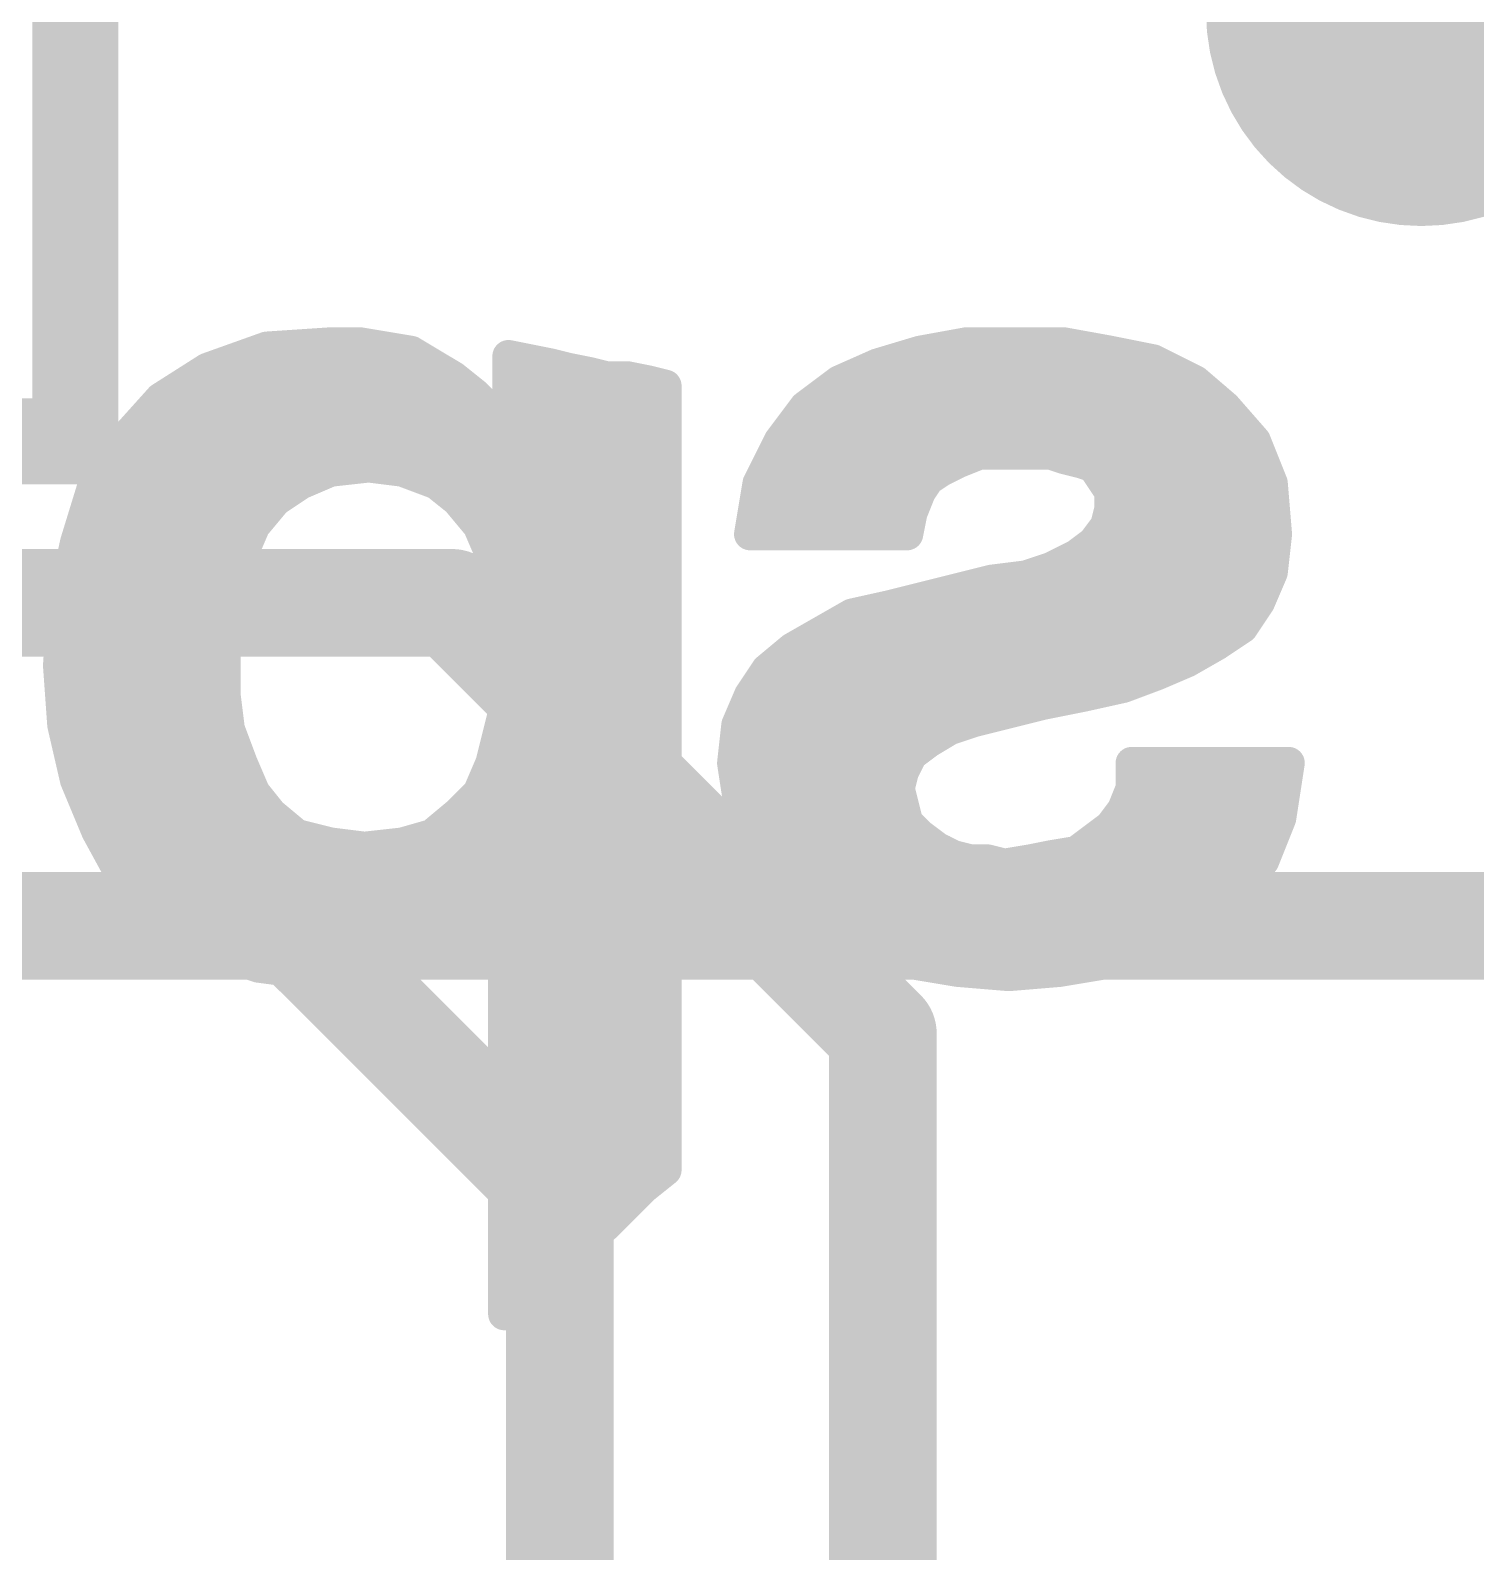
# Model space of a CAD drawing. Extents: x -33 to 53.6, y -18.3 to 32.5.
# Drawn here: x 15.261 to 18.67, y 7.414 to 11.002 of the extents above; entities that cross this region are included whole.
import ezdxf

# ---------------------------------------------------------------- set-up
doc = ezdxf.new("R2010")
doc.units = 0
for name, color, linetype in [('1', 12, 'CONTINUOUS'), ('16', 132, 'CONTINUOUS'), ('18', 110, 'CONTINUOUS'), ('21', 41, 'CONTINUOUS'), ('22', 40, 'CONTINUOUS')]:
    doc.layers.add(name, color=color, linetype=linetype)

# ---------------------------------------------------------------- blocks, each defined once
blk = doc.blocks.new('ROUNDV')
at = {"const_width": 0.5}
blk.add_lwpolyline([(0, -0.25, 1), (0, 0.25, 1), (0, -0.25)], format="xyb", dxfattribs=at)

msp = doc.modelspace()

# ---------------------------------------------------------------- linework, layer by layer
at = {"layer": '1', "const_width": 0.254}
for points in [[(16.256, 9.652), (13.208, 9.652)], [(17.272, 8.636), (16.256, 9.652)], [(13.55, 8.89), (15.875, 8.89)], [(15.875, 8.89), (16.51, 8.255)], [(17.272, 3.048), (17.272, 8.636)], [(16.51, 8.255), (16.51, 1.27)]]:
    msp.add_lwpolyline(points, dxfattribs=at)
at = {"layer": '1', "const_width": 0.127}
for points in [[(16.3009, 9.6969, 1), (16.2111, 9.6071)], [(16.256, 9.5885, 1), (16.256, 9.7155)], [(15.9199, 8.9349, 1), (15.8301, 8.8451)], [(15.875, 8.8265, 1), (15.875, 8.9535)], [(17.3355, 8.636, 1), (17.2085, 8.636)], [(17.2271, 8.5911, 1), (17.3169, 8.6809)], [(16.5735, 8.255, 1), (16.4465, 8.255)], [(16.4651, 8.2101, 1), (16.5549, 8.2999)]]:
    msp.add_lwpolyline(points, format="xyb", dxfattribs=at)
at = {"layer": '16', "const_width": 0.254}
msp.add_lwpolyline([(19.304, 8.89), (13.97, 8.89)], dxfattribs=at)
at = {"layer": '21', "const_width": 0.2032}
for points in [[(15.367, 15.367), (15.367, 10.033)], [(15.367, 10.033), (10.033, 10.033)]]:
    msp.add_lwpolyline(points, dxfattribs=at)
at = {"layer": '21', "const_width": 0.1016}
for points in [[(15.367, 9.9822, 1), (15.367, 10.0838)], [(15.3162, 10.033, 1), (15.4178, 10.033)]]:
    msp.add_lwpolyline(points, format="xyb", dxfattribs=at)
at = {"layer": '22', "const_width": 0.0762}
for points in [[(15.969, 10.264), (15.819, 10.254)], [(16.039, 10.264), (15.969, 10.264)], [(16.159, 10.244), (16.039, 10.264)], [(17.469, 10.264), (17.359, 10.244)], [(17.699, 10.264), (17.469, 10.264)], [(17.809, 10.244), (17.699, 10.264)], [(15.819, 10.254), (15.679, 10.204)], [(16.259, 10.184), (16.159, 10.244)], [(16.489, 10.214), (16.389, 10.234)], [(16.389, 10.234), (16.389, 10.054)], [(17.359, 10.244), (17.259, 10.214)], [(17.909, 10.224), (17.809, 10.244)], [(15.679, 10.204), (15.569, 10.134)], [(15.698, 10.2108), (16.2143, 10.2108)], [(16.389, 10.2108), (16.5018, 10.2108)], [(16.529, 10.204), (16.489, 10.214)], [(16.579, 10.194), (16.529, 10.204)], [(16.619, 10.184), (16.579, 10.194)], [(17.259, 10.214), (17.169, 10.174)], [(17.2518, 10.2108), (17.9354, 10.2108)], [(18.009, 10.174), (17.909, 10.224)], [(16.309, 10.144), (16.259, 10.184)], [(16.669, 10.184), (16.619, 10.184)], [(16.719, 10.174), (16.669, 10.184)], [(16.759, 10.164), (16.719, 10.174)], [(16.759, 8.314), (16.759, 10.164)], [(17.169, 10.174), (17.089, 10.114)], [(18.079, 10.114), (18.009, 10.174)], [(15.569, 10.134), (15.479, 10.034)], [(15.5699, 10.1346), (16.3184, 10.1346)], [(16.349, 10.104), (16.309, 10.144)], [(16.389, 10.1346), (16.759, 10.1346)], [(17.1165, 10.1346), (18.055, 10.1346)], [(16.389, 10.054), (16.349, 10.104)], [(17.089, 10.114), (17.029, 10.034)], [(18.149, 10.034), (18.079, 10.114)], [(15.501, 10.0584), (16.3855, 10.0584)], [(16.389, 10.0584), (16.759, 10.0584)], [(17.0473, 10.0584), (18.1276, 10.0584)], [(15.479, 10.034), (15.409, 9.924)], [(17.029, 10.034), (16.979, 9.934)], [(18.189, 9.934), (18.149, 10.034)], [(15.446, 9.9822), (16.759, 9.9822)], [(17.0031, 9.9822), (17.4454, 9.9822)], [(17.409, 9.964), (17.449, 9.984)], [(17.449, 9.984), (17.499, 10.004)], [(17.499, 10.004), (17.669, 10.004)], [(17.669, 10.004), (17.699, 9.994)], [(17.699, 9.994), (17.739, 9.984)], [(17.739, 9.984), (17.769, 9.974)], [(17.7444, 9.9822), (18.1697, 9.9822)], [(15.899, 9.934), (15.969, 9.964)], [(15.969, 9.964), (16.059, 9.974)], [(16.059, 9.974), (16.139, 9.964)], [(16.139, 9.964), (16.219, 9.934)], [(17.359, 9.914), (17.379, 9.944)], [(17.379, 9.944), (17.409, 9.964)], [(17.769, 9.974), (17.809, 9.914)], [(15.409, 9.924), (15.369, 9.794)], [(15.4035, 9.906), (15.857, 9.906)], [(15.839, 9.894), (15.899, 9.934)], [(16.219, 9.934), (16.269, 9.894)], [(16.254, 9.906), (16.759, 9.906)], [(16.979, 9.934), (16.959, 9.814)], [(16.9743, 9.906), (17.3558, 9.906)], [(17.339, 9.864), (17.359, 9.914)], [(17.809, 9.914), (17.809, 9.874)], [(17.809, 9.906), (18.1913, 9.906)], [(18.199, 9.814), (18.189, 9.934)], [(15.789, 9.834), (15.839, 9.894)], [(16.269, 9.894), (16.319, 9.834)], [(17.809, 9.874), (17.799, 9.834)], [(15.759, 9.764), (15.789, 9.834)], [(16.319, 9.834), (16.349, 9.764)], [(17.329, 9.814), (17.339, 9.864)], [(17.799, 9.834), (17.769, 9.794)], [(15.38, 9.8298), (15.7872, 9.8298)], [(16.3208, 9.8298), (16.759, 9.8298)], [(16.959, 9.814), (17.329, 9.814)], [(16.9616, 9.8298), (17.3322, 9.8298)], [(17.7959, 9.8298), (18.1977, 9.8298)], [(18.189, 9.724), (18.199, 9.814)], [(15.369, 9.794), (15.339, 9.654)], [(15.729, 9.684), (15.759, 9.764)], [(16.349, 9.764), (16.379, 9.684)], [(17.729, 9.764), (17.669, 9.734)], [(17.769, 9.794), (17.729, 9.764)], [(15.3603, 9.7536), (15.7551, 9.7536)], [(16.3529, 9.7536), (16.759, 9.7536)], [(17.669, 9.734), (17.609, 9.714)], [(17.7082, 9.7536), (18.1923, 9.7536)], [(18.159, 9.654), (18.189, 9.724)], [(17.529, 9.704), (17.289, 9.644)], [(17.609, 9.714), (17.529, 9.704)], [(15.339, 9.654), (15.329, 9.504)], [(15.344, 9.6774), (15.7282, 9.6774)], [(15.719, 9.604), (15.729, 9.684)], [(16.379, 9.684), (16.389, 9.604)], [(16.3798, 9.6774), (16.759, 9.6774)], [(17.4226, 9.6774), (18.169, 9.6774)], [(18.119, 9.594), (18.159, 9.654)], [(17.199, 9.624), (17.059, 9.544)], [(17.289, 9.644), (17.199, 9.624)], [(15.3355, 9.6012), (15.719, 9.6012)], [(15.719, 9.514), (15.719, 9.604)], [(16.389, 9.604), (16.389, 9.434)], [(16.389, 9.6012), (16.759, 9.6012)], [(17.1591, 9.6012), (18.1238, 9.6012)], [(18.059, 9.554), (18.119, 9.594)], [(17.059, 9.544), (16.999, 9.494)], [(17.989, 9.514), (18.059, 9.554)], [(15.719, 9.514), (15.329, 9.504)], [(15.329, 9.504), (15.719, 9.514)], [(15.3304, 9.525), (15.719, 9.525)], [(15.719, 9.434), (15.719, 9.514)], [(16.389, 9.525), (16.759, 9.525)], [(17.0362, 9.525), (18.0083, 9.525)], [(17.919, 9.484), (17.989, 9.514)], [(15.329, 9.504), (15.339, 9.364)], [(16.999, 9.494), (16.959, 9.434)], [(17.839, 9.454), (17.919, 9.484)], [(15.3329, 9.4488), (15.719, 9.4488)], [(16.389, 9.4488), (16.759, 9.4488)], [(16.9689, 9.4488), (17.8156, 9.4488)], [(17.749, 9.434), (17.839, 9.454)], [(15.729, 9.354), (15.719, 9.434)], [(16.389, 9.434), (16.349, 9.274)], [(16.959, 9.434), (16.929, 9.364)], [(17.489, 9.374), (17.649, 9.414)], [(17.649, 9.414), (17.749, 9.434)], [(15.3384, 9.3726), (15.7267, 9.3726)], [(16.3737, 9.3726), (16.759, 9.3726)], [(16.9327, 9.3726), (17.4848, 9.3726)], [(17.429, 9.354), (17.489, 9.374)], [(15.339, 9.364), (15.369, 9.234)], [(15.759, 9.274), (15.729, 9.354)], [(16.929, 9.364), (16.919, 9.274)], [(17.379, 9.324), (17.429, 9.354)], [(15.3546, 9.2964), (15.7506, 9.2964)], [(16.3546, 9.2964), (16.759, 9.2964)], [(16.9215, 9.2964), (17.3422, 9.2964)], [(17.319, 9.254), (17.339, 9.294)], [(17.339, 9.294), (17.379, 9.324)], [(15.419, 9.114), (15.759, 9.274)], [(15.759, 9.274), (15.419, 9.114)], [(15.789, 9.204), (15.759, 9.274)], [(16.349, 9.274), (16.319, 9.204)], [(16.919, 9.274), (16.939, 9.144)], [(17.859, 9.274), (17.859, 9.214)], [(18.229, 9.274), (17.859, 9.274)], [(18.209, 9.144), (18.229, 9.274)], [(15.369, 9.234), (15.419, 9.114)], [(17.309, 9.214), (17.319, 9.254)], [(15.3748, 9.2202), (15.6447, 9.2202)], [(15.6447, 9.2202), (15.7821, 9.2202)], [(15.829, 9.154), (15.789, 9.204)], [(16.319, 9.204), (16.269, 9.154)], [(16.3259, 9.2202), (16.759, 9.2202)], [(16.9273, 9.2202), (17.3105, 9.2202)], [(17.329, 9.134), (17.309, 9.214)], [(17.859, 9.214), (17.839, 9.164)], [(17.859, 9.2202), (18.2207, 9.2202)], [(15.889, 9.104), (15.829, 9.154)], [(16.269, 9.154), (16.209, 9.104)], [(17.839, 9.164), (17.809, 9.124)], [(15.4065, 9.144), (15.4828, 9.144)], [(15.419, 9.114), (15.479, 9.004)], [(15.4828, 9.144), (15.841, 9.144)], [(16.257, 9.144), (16.759, 9.144)], [(16.939, 9.144), (16.979, 9.034)], [(16.939, 9.144), (17.3265, 9.144)], [(17.359, 9.104), (17.329, 9.134)], [(17.809, 9.124), (17.729, 9.064)], [(17.824, 9.144), (18.209, 9.144)], [(18.169, 9.044), (18.209, 9.144)], [(15.969, 9.084), (15.889, 9.104)], [(16.049, 9.074), (15.969, 9.084)], [(16.139, 9.084), (16.049, 9.074)], [(16.209, 9.104), (16.139, 9.084)], [(17.399, 9.074), (17.359, 9.104)], [(15.4442, 9.0678), (16.759, 9.0678)], [(16.9667, 9.0678), (17.4114, 9.0678)], [(17.439, 9.054), (17.399, 9.074)], [(17.479, 9.044), (17.439, 9.054)], [(17.519, 9.044), (17.479, 9.044)], [(17.559, 9.034), (17.519, 9.044)], [(17.619, 9.044), (17.559, 9.034)], [(17.669, 9.054), (17.619, 9.044)], [(17.729, 9.064), (17.669, 9.054)], [(17.7341, 9.0678), (18.1785, 9.0678)], [(18.099, 8.954), (18.169, 9.044)], [(16.979, 9.034), (17.039, 8.954)], [(15.479, 9.004), (15.569, 8.914)], [(15.4914, 8.9916), (16.3671, 8.9916)], [(16.289, 8.894), (16.369, 8.994)], [(16.369, 8.994), (16.379, 8.994)], [(16.379, 8.994), (16.379, 7.974)], [(16.379, 8.9916), (16.759, 8.9916)], [(17.0108, 8.9916), (18.1282, 8.9916)], [(17.039, 8.954), (17.119, 8.884)], [(18.019, 8.884), (18.099, 8.954)], [(15.5676, 8.9154), (16.3061, 8.9154)], [(15.569, 8.914), (15.679, 8.834)], [(16.379, 8.9154), (16.759, 8.9154)], [(17.0831, 8.9154), (18.0549, 8.9154)], [(16.189, 8.834), (16.289, 8.894)], [(17.119, 8.884), (17.219, 8.834)], [(17.919, 8.834), (18.019, 8.884)], [(15.6719, 8.8392), (16.1977, 8.8392)], [(15.679, 8.834), (15.799, 8.794)], [(16.129, 8.804), (16.189, 8.834)], [(16.379, 8.8392), (16.759, 8.8392)], [(17.2086, 8.8392), (17.9294, 8.8392)], [(17.219, 8.834), (17.329, 8.804)], [(17.809, 8.804), (17.919, 8.834)], [(15.799, 8.794), (15.949, 8.774)], [(15.949, 8.774), (16.129, 8.804)], [(17.329, 8.804), (17.449, 8.784)], [(17.689, 8.784), (17.809, 8.804)], [(16.379, 8.763), (16.759, 8.763)], [(17.449, 8.784), (17.569, 8.774)], [(17.569, 8.774), (17.689, 8.784)], [(16.379, 8.6868), (16.759, 8.6868)], [(16.379, 8.6106), (16.759, 8.6106)], [(16.379, 8.5344), (16.759, 8.5344)], [(16.379, 8.4582), (16.759, 8.4582)], [(16.379, 8.382), (16.759, 8.382)], [(16.379, 8.3058), (16.7488, 8.3058)], [(16.709, 8.274), (16.759, 8.314)], [(16.619, 8.184), (16.709, 8.274)], [(16.379, 8.2296), (16.6646, 8.2296)], [(16.469, 8.064), (16.619, 8.184)], [(16.379, 8.1534), (16.5808, 8.1534)], [(16.379, 8.0772), (16.4855, 8.0772)], [(16.379, 7.974), (16.469, 8.064)], [(16.379, 8.001), (16.406, 8.001)]]:
    msp.add_lwpolyline(points, dxfattribs=at)
at = {"layer": '22', "const_width": 0.0381}
for points in [[(15.969, 10.2831, 1), (15.969, 10.245)], [(15.9703, 10.245, 1), (15.9677, 10.283)], [(16.0421, 10.2828, 1), (16.0359, 10.2452)], [(16.039, 10.245, 1), (16.039, 10.2831)], [(17.469, 10.2831, 1), (17.469, 10.245)], [(17.4724, 10.2453, 1), (17.4656, 10.2827)], [(17.7024, 10.2827, 1), (17.6956, 10.2453)], [(17.699, 10.245, 1), (17.699, 10.2831)], [(15.8177, 10.273, 1), (15.8203, 10.235)], [(15.8254, 10.2361, 1), (15.8126, 10.2719)], [(16.1688, 10.2603, 1), (16.1492, 10.2277)], [(16.1559, 10.2252, 1), (16.1621, 10.2628)], [(16.3927, 10.2527, 1), (16.3853, 10.2153)], [(16.408, 10.234, 1), (16.3699, 10.234)], [(17.3556, 10.2627, 1), (17.3624, 10.2253)], [(17.3645, 10.2258, 1), (17.3535, 10.2622)], [(17.8127, 10.2627, 1), (17.8053, 10.2253)], [(17.8056, 10.2253, 1), (17.8124, 10.2627)], [(15.6726, 10.2219, 1), (15.6854, 10.1861)], [(15.6892, 10.1879, 1), (15.6688, 10.2201)], [(15.698, 10.2299, 1), (15.698, 10.1918)], [(16.2143, 10.1918, 1), (16.2143, 10.2299)], [(16.389, 10.2299, 1), (16.389, 10.1918)], [(16.4936, 10.2325, 1), (16.4844, 10.1955)], [(16.4853, 10.1953, 1), (16.4927, 10.2327)], [(16.5018, 10.1918, 1), (16.5018, 10.2299)], [(16.5327, 10.2227, 1), (16.5253, 10.1853)], [(16.5244, 10.1855, 1), (16.5336, 10.2225)], [(16.5836, 10.2125, 1), (16.5744, 10.1755)], [(16.5753, 10.1753, 1), (16.5827, 10.2127)], [(17.2518, 10.2299, 1), (17.2518, 10.1918)], [(17.2535, 10.2322, 1), (17.2645, 10.1958)], [(17.2667, 10.1966, 1), (17.2513, 10.2314)], [(17.9175, 10.241, 1), (17.9005, 10.207)], [(17.9053, 10.2053, 1), (17.9127, 10.2427)], [(17.9354, 10.1918, 1), (17.9354, 10.2299)], [(16.2709, 10.1989, 1), (16.2471, 10.1691)], [(16.2492, 10.1677, 1), (16.2688, 10.2003)], [(16.619, 10.2031, 1), (16.619, 10.165)], [(16.6144, 10.1655, 1), (16.6236, 10.2025)], [(16.6727, 10.2027, 1), (16.6653, 10.1653)], [(16.669, 10.165, 1), (16.669, 10.2031)], [(16.7236, 10.1925, 1), (16.7144, 10.1555)], [(16.7153, 10.1553, 1), (16.7227, 10.1927)], [(16.7781, 10.164, 1), (16.74, 10.164)], [(16.7544, 10.1455, 1), (16.7636, 10.1825)], [(17.1613, 10.1914, 1), (17.1767, 10.1566)], [(17.1804, 10.1588, 1), (17.1576, 10.1892)], [(18.0214, 10.1885, 1), (17.9966, 10.1595)], [(18.0005, 10.157, 1), (18.0175, 10.191)], [(15.5588, 10.1501, 1), (15.5792, 10.1179)], [(15.5699, 10.1537, 1), (15.5699, 10.1156)], [(15.5832, 10.1213, 1), (15.5548, 10.1467)], [(16.3225, 10.1575, 1), (16.2955, 10.1305)], [(16.2971, 10.1291, 1), (16.3209, 10.1589)], [(16.3184, 10.1156, 1), (16.3184, 10.1537)], [(16.389, 10.1537, 1), (16.389, 10.1156)], [(16.759, 10.1156, 1), (16.759, 10.1537)], [(17.1165, 10.1537, 1), (17.1165, 10.1156)], [(18.055, 10.1156, 1), (18.055, 10.1537)], [(16.3639, 10.1159, 1), (16.3341, 10.0921)], [(16.3355, 10.0905, 1), (16.3625, 10.1175)], [(17.0776, 10.1292, 1), (17.1004, 10.0988)], [(17.1042, 10.1026, 1), (17.0738, 10.1254)], [(18.0933, 10.1265, 1), (18.0647, 10.1015)], [(18.0666, 10.0995, 1), (18.0914, 10.1285)], [(15.501, 10.0775, 1), (15.501, 10.0394)], [(16.389, 10.0775, 1), (16.389, 10.0394)], [(16.3741, 10.0421, 1), (16.4039, 10.0659)], [(16.3855, 10.0394, 1), (16.3855, 10.0775)], [(16.759, 10.0394, 1), (16.759, 10.0775)], [(17.0473, 10.0775, 1), (17.0473, 10.0394)], [(18.1276, 10.0394, 1), (18.1276, 10.0775)], [(15.4648, 10.0467, 1), (15.4932, 10.0213)], [(15.4951, 10.0238, 1), (15.4629, 10.0442)], [(16.3699, 10.054, 1), (16.408, 10.054)], [(17.0138, 10.0454, 1), (17.0442, 10.0226)], [(17.046, 10.0255, 1), (17.012, 10.0425)], [(18.1667, 10.0411, 1), (18.1313, 10.0269)], [(18.1347, 10.0215, 1), (18.1633, 10.0465)], [(15.446, 10.0013, 1), (15.446, 9.9632)], [(16.759, 9.9632, 1), (16.759, 10.0013)], [(17.0031, 10.0013, 1), (17.0031, 9.9632)], [(17.4419, 10.0017, 1), (17.4561, 9.9663)], [(17.4575, 9.967, 1), (17.4405, 10.001)], [(17.4454, 9.9632, 1), (17.4454, 10.0013)], [(17.499, 10.0231, 1), (17.499, 9.985)], [(17.5061, 9.9863, 1), (17.4919, 10.0217)], [(17.675, 10.0221, 1), (17.663, 9.9859)], [(17.669, 9.985, 1), (17.669, 10.0231)], [(17.7036, 10.0125, 1), (17.6944, 9.9755)], [(17.693, 9.9759, 1), (17.705, 10.0121)], [(17.745, 10.0021, 1), (17.733, 9.9659)], [(17.7444, 10.0013, 1), (17.7444, 9.9632)], [(17.7344, 9.9655, 1), (17.7436, 10.0025)], [(18.1697, 9.9632, 1), (18.1697, 10.0013)], [(15.9669, 9.9829, 1), (15.9711, 9.9451)], [(15.9765, 9.9465, 1), (15.9615, 9.9815)], [(16.0614, 9.9929, 1), (16.0566, 9.9551)], [(16.0611, 9.9551, 1), (16.0569, 9.9929)], [(16.1457, 9.9818, 1), (16.1323, 9.9462)], [(16.1366, 9.9451, 1), (16.1414, 9.9829)], [(17.3684, 9.9599, 1), (17.3896, 9.9281)], [(17.3949, 9.9334, 1), (17.3631, 9.9546)], [(17.4005, 9.981, 1), (17.4175, 9.947)], [(17.4196, 9.9481, 1), (17.3984, 9.9799)], [(17.7849, 9.9846, 1), (17.7531, 9.9634)], [(17.763, 9.9559, 1), (17.775, 9.9921)], [(15.4035, 9.9251, 1), (15.4035, 9.887)], [(15.3929, 9.9342, 1), (15.4251, 9.9138)], [(15.4272, 9.9184, 1), (15.3908, 9.9296)], [(15.857, 9.887, 1), (15.857, 9.9251)], [(15.8915, 9.9515, 1), (15.9065, 9.9165)], [(15.9096, 9.9181, 1), (15.8884, 9.9499)], [(16.2309, 9.9489, 1), (16.2071, 9.9191)], [(16.2123, 9.9162, 1), (16.2257, 9.9518)], [(16.254, 9.9251, 1), (16.254, 9.887)], [(16.759, 9.887, 1), (16.759, 9.9251)], [(16.9743, 9.9251, 1), (16.9743, 9.887)], [(16.962, 9.9425, 1), (16.996, 9.9255)], [(16.9978, 9.9309, 1), (16.9602, 9.9371)], [(17.3431, 9.9246, 1), (17.3749, 9.9034)], [(17.3767, 9.9069, 1), (17.3413, 9.9211)], [(17.3558, 9.887, 1), (17.3558, 9.9251)], [(17.8281, 9.914, 1), (17.79, 9.914)], [(17.809, 9.9251, 1), (17.809, 9.887)], [(17.7931, 9.9034, 1), (17.8249, 9.9246)], [(18.208, 9.9356, 1), (18.17, 9.9324)], [(18.1713, 9.9269, 1), (18.2067, 9.9411)], [(18.1913, 9.887, 1), (18.1913, 9.9251)], [(15.8284, 9.9099, 1), (15.8496, 9.8781)], [(15.8536, 9.8818, 1), (15.8244, 9.9062)], [(16.2836, 9.9062, 1), (16.2544, 9.8818)], [(16.2571, 9.8791, 1), (16.2809, 9.9089)], [(17.8275, 9.8694, 1), (17.7905, 9.8786)], [(15.8065, 9.8265, 1), (15.7715, 9.8415)], [(16.3365, 9.8415, 1), (16.3015, 9.8265)], [(17.3213, 9.8711, 1), (17.3567, 9.8569)], [(17.3577, 9.8603, 1), (17.3203, 9.8677)], [(17.8142, 9.8226, 1), (17.7838, 9.8454)], [(17.79, 9.874, 1), (17.8281, 9.874)], [(15.38, 9.8489, 1), (15.38, 9.8108)], [(15.7744, 9.8462, 1), (15.8036, 9.8218)], [(15.7872, 9.8108, 1), (15.7872, 9.8489)], [(16.3208, 9.8489, 1), (16.3208, 9.8108)], [(16.3044, 9.8218, 1), (16.3336, 9.8462)], [(16.759, 9.8108, 1), (16.759, 9.8489)], [(16.959, 9.8331, 1), (16.959, 9.795)], [(16.9402, 9.8171, 1), (16.9778, 9.8109)], [(16.9616, 9.8489, 1), (16.9616, 9.8108)], [(17.3103, 9.8177, 1), (17.3477, 9.8103)], [(17.329, 9.795, 1), (17.329, 9.8331)], [(17.3322, 9.8108, 1), (17.3322, 9.8489)], [(17.7959, 9.8489, 1), (17.7959, 9.8108)], [(17.7805, 9.8386, 1), (17.8175, 9.8294)], [(18.18, 9.8124, 1), (18.218, 9.8156)], [(18.2179, 9.8119, 1), (18.1801, 9.8161)], [(18.1977, 9.8108, 1), (18.1977, 9.8489)], [(15.3508, 9.7996, 1), (15.3872, 9.7884)], [(15.3876, 9.79, 1), (15.3504, 9.798)], [(15.7768, 9.7573, 1), (15.7412, 9.7707)], [(16.3668, 9.7707, 1), (16.3312, 9.7573)], [(17.7176, 9.7792, 1), (17.7404, 9.7488)], [(17.7375, 9.747, 1), (17.7205, 9.781)], [(17.7538, 9.8054, 1), (17.7842, 9.7826)], [(17.7804, 9.7788, 1), (17.7576, 9.8092)], [(15.3603, 9.7727, 1), (15.3603, 9.7346)], [(15.7415, 9.7715, 1), (15.7765, 9.7565)], [(15.7551, 9.7346, 1), (15.7551, 9.7727)], [(16.3315, 9.7565, 1), (16.3665, 9.7715)], [(16.3529, 9.7727, 1), (16.3529, 9.7346)], [(16.759, 9.7346, 1), (16.759, 9.7727)], [(17.6605, 9.751, 1), (17.6775, 9.717)], [(17.675, 9.7159, 1), (17.663, 9.7521)], [(17.7082, 9.7727, 1), (17.7082, 9.7346)], [(18.2065, 9.7165, 1), (18.1715, 9.7315)], [(18.1923, 9.7346, 1), (18.1923, 9.7727)], [(17.5266, 9.7229, 1), (17.5314, 9.6851)], [(17.5336, 9.6855, 1), (17.5244, 9.7225)], [(17.603, 9.7321, 1), (17.615, 9.6959)], [(17.6114, 9.6951, 1), (17.6066, 9.7329)], [(18.1701, 9.7261, 1), (18.2079, 9.7219)], [(15.358, 9.6527, 1), (15.32, 9.6553)], [(15.344, 9.6965, 1), (15.344, 9.6584)], [(15.7112, 9.6907, 1), (15.7468, 9.6773)], [(15.7479, 9.6816, 1), (15.7101, 9.6864)], [(15.7282, 9.6584, 1), (15.7282, 9.6965)], [(16.3979, 9.6864, 1), (16.3601, 9.6816)], [(16.3798, 9.6965, 1), (16.3798, 9.6584)], [(16.3612, 9.6773, 1), (16.3968, 9.6907)], [(16.759, 9.6584, 1), (16.759, 9.6965)], [(17.4226, 9.6965, 1), (17.4226, 9.6584)], [(18.1749, 9.6434, 1), (18.1431, 9.6646)], [(18.169, 9.6584, 1), (18.169, 9.6965)], [(15.3204, 9.658, 1), (15.3576, 9.65)], [(17.1949, 9.6426, 1), (17.2031, 9.6054)], [(17.2085, 9.6075, 1), (17.1895, 9.6405)], [(17.2844, 9.6625, 1), (17.2936, 9.6255)], [(17.2931, 9.6254, 1), (17.2849, 9.6626)], [(18.1415, 9.6615, 1), (18.1765, 9.6465)], [(15.3355, 9.6203, 1), (15.3355, 9.5822)], [(15.7381, 9.604, 1), (15.7, 9.604)], [(15.7001, 9.6064, 1), (15.7379, 9.6016)], [(15.719, 9.5822, 1), (15.719, 9.6203)], [(16.408, 9.604, 1), (16.3699, 9.604)], [(16.389, 9.6203, 1), (16.389, 9.5822)], [(16.3701, 9.6016, 1), (16.4079, 9.6064)], [(16.759, 9.5822, 1), (16.759, 9.6203)], [(17.1591, 9.6203, 1), (17.1591, 9.5822)], [(18.1031, 9.6046, 1), (18.1349, 9.5834)], [(18.1296, 9.5781, 1), (18.1084, 9.6099)], [(18.1238, 9.5822, 1), (18.1238, 9.6203)], [(18.0484, 9.5699, 1), (18.0696, 9.5381)], [(18.0685, 9.5375, 1), (18.0495, 9.5705)], [(15.3304, 9.5441, 1), (15.3304, 9.506)], [(15.7381, 9.514, 1), (15.7, 9.514)], [(15.7195, 9.495, 1), (15.7185, 9.533)], [(15.7195, 9.495, 1), (15.7185, 9.533)], [(15.719, 9.506, 1), (15.719, 9.5441)], [(16.389, 9.5441, 1), (16.389, 9.506)], [(16.759, 9.506, 1), (16.759, 9.5441)], [(17.0362, 9.5441, 1), (17.0362, 9.506)], [(17.0495, 9.5605, 1), (17.0685, 9.5275)], [(17.0712, 9.5294, 1), (17.0468, 9.5586)], [(17.9795, 9.5305, 1), (17.9985, 9.4975)], [(17.9965, 9.4965, 1), (17.9815, 9.5315)], [(18.0083, 9.506, 1), (18.0083, 9.5441)], [(15.348, 9.5054, 1), (15.31, 9.5026)], [(15.3285, 9.523, 1), (15.3295, 9.485)], [(15.3285, 9.523, 1), (15.3295, 9.485)], [(15.31, 9.5053, 1), (15.348, 9.5027)], [(15.7, 9.514, 1), (15.7381, 9.514)], [(16.9868, 9.5086, 1), (17.0112, 9.4794)], [(17.0149, 9.4834, 1), (16.9831, 9.5046)], [(17.9115, 9.5015, 1), (17.9265, 9.4665)], [(17.9257, 9.4662, 1), (17.9123, 9.5018)], [(15.3329, 9.4679, 1), (15.3329, 9.4298)], [(15.719, 9.4298, 1), (15.719, 9.4679)], [(16.389, 9.4679, 1), (16.389, 9.4298)], [(16.759, 9.4298, 1), (16.759, 9.4679)], [(16.9689, 9.4679, 1), (16.9689, 9.4298)], [(17.8156, 9.4298, 1), (17.8156, 9.4679)], [(17.8323, 9.4718, 1), (17.8457, 9.4362)], [(17.8431, 9.4354, 1), (17.8349, 9.4726)], [(15.7379, 9.4364, 1), (15.7001, 9.4316)], [(15.7, 9.434, 1), (15.7381, 9.434)], [(16.3699, 9.434, 1), (16.408, 9.434)], [(16.4075, 9.4294, 1), (16.3705, 9.4386)], [(16.9431, 9.4446, 1), (16.9749, 9.4234)], [(16.9765, 9.4265, 1), (16.9415, 9.4415)], [(17.6453, 9.4327, 1), (17.6527, 9.3953)], [(17.6536, 9.3955, 1), (17.6444, 9.4325)], [(17.7449, 9.4526, 1), (17.7531, 9.4154)], [(17.7527, 9.4153, 1), (17.7453, 9.4527)], [(15.3384, 9.3917, 1), (15.3384, 9.3536)], [(15.7267, 9.3536, 1), (15.7267, 9.3917)], [(16.3737, 9.3917, 1), (16.3737, 9.3536)], [(16.759, 9.3536, 1), (16.759, 9.3917)], [(16.9327, 9.3917, 1), (16.9327, 9.3536)], [(17.4844, 9.3925, 1), (17.4936, 9.3555)], [(17.495, 9.3559, 1), (17.483, 9.3921)], [(17.4848, 9.3536, 1), (17.4848, 9.3917)], [(15.3576, 9.3683, 1), (15.3204, 9.3597)], [(15.32, 9.3626, 1), (15.358, 9.3654)], [(15.7468, 9.3607, 1), (15.7112, 9.3473)], [(15.7101, 9.3516, 1), (15.7479, 9.3564)], [(16.9115, 9.3715, 1), (16.9465, 9.3565)], [(16.9479, 9.3619, 1), (16.9101, 9.3661)], [(17.423, 9.3721, 1), (17.435, 9.3359)], [(17.4388, 9.3377, 1), (17.4192, 9.3703)], [(15.3546, 9.3155, 1), (15.3546, 9.2774)], [(15.7506, 9.2774, 1), (15.7506, 9.3155)], [(16.3546, 9.3155, 1), (16.3546, 9.2774)], [(16.759, 9.2774, 1), (16.759, 9.3155)], [(16.9215, 9.3155, 1), (16.9215, 9.2774)], [(17.356, 9.2855, 1), (17.322, 9.3025)], [(17.3422, 9.2774, 1), (17.3422, 9.3155)], [(17.3692, 9.3403, 1), (17.3888, 9.3077)], [(17.3904, 9.3088, 1), (17.3676, 9.3392)], [(15.7765, 9.2815, 1), (15.7415, 9.2665)], [(15.7412, 9.2673, 1), (15.7768, 9.2807)], [(15.7671, 9.2568, 1), (15.7509, 9.2912)], [(15.7671, 9.2568, 1), (15.7509, 9.2912)], [(16.3305, 9.2786, 1), (16.3675, 9.2694)], [(16.3665, 9.2665, 1), (16.3315, 9.2815)], [(16.9378, 9.2769, 1), (16.9002, 9.2711)], [(16.9001, 9.2761, 1), (16.9379, 9.2719)], [(17.3276, 9.3092, 1), (17.3504, 9.2788)], [(17.859, 9.2931, 1), (17.859, 9.255)], [(17.8781, 9.274, 1), (17.84, 9.274)], [(18.2478, 9.2711, 1), (18.2102, 9.2769)], [(18.229, 9.255, 1), (18.229, 9.2931)], [(15.3866, 9.2413, 1), (15.3514, 9.2267)], [(17.302, 9.2625, 1), (17.336, 9.2455)], [(17.3375, 9.2494, 1), (17.3005, 9.2586)], [(15.3504, 9.2297, 1), (15.3876, 9.2383)], [(15.3748, 9.2393, 1), (15.3748, 9.2012)], [(15.6447, 9.2393, 1), (15.6447, 9.2012)], [(15.6447, 9.2012, 1), (15.6447, 9.2393)], [(15.8039, 9.2159, 1), (15.7741, 9.1921)], [(15.7715, 9.1965, 1), (15.8065, 9.2115)], [(15.7821, 9.2012, 1), (15.7821, 9.2393)], [(16.3015, 9.2115, 1), (16.3365, 9.1965)], [(16.3325, 9.1905, 1), (16.3055, 9.2175)], [(16.3259, 9.2393, 1), (16.3259, 9.2012)], [(16.759, 9.2012, 1), (16.759, 9.2393)], [(16.9273, 9.2393, 1), (16.9273, 9.2012)], [(17.3275, 9.2186, 1), (17.2905, 9.2094)], [(17.2905, 9.2186, 1), (17.3275, 9.2094)], [(17.3105, 9.2012, 1), (17.3105, 9.2393)], [(17.859, 9.2393, 1), (17.859, 9.2012)], [(17.84, 9.214, 1), (17.8781, 9.214)], [(17.8767, 9.2069, 1), (17.8413, 9.2211)], [(18.2207, 9.2012, 1), (18.2207, 9.2393)], [(15.8412, 9.1686, 1), (15.8168, 9.1394)], [(16.2812, 9.1394, 1), (16.2568, 9.1686)], [(17.8213, 9.1711, 1), (17.8567, 9.1569)], [(17.8542, 9.1526, 1), (17.8238, 9.1754)], [(15.4065, 9.1631, 1), (15.4065, 9.125)], [(15.4357, 9.1231, 1), (15.4023, 9.1049)], [(15.4828, 9.1631, 1), (15.4828, 9.125)], [(15.4828, 9.125, 1), (15.4828, 9.1631)], [(15.8141, 9.1421, 1), (15.8439, 9.1659)], [(15.841, 9.125, 1), (15.841, 9.1631)], [(16.257, 9.1631, 1), (16.257, 9.125)], [(16.2555, 9.1675, 1), (16.2825, 9.1405)], [(16.759, 9.125, 1), (16.759, 9.1631)], [(16.939, 9.1631, 1), (16.939, 9.125)], [(16.9569, 9.1505, 1), (16.9211, 9.1375)], [(16.9202, 9.1411, 1), (16.9578, 9.1469)], [(17.3425, 9.1475, 1), (17.3155, 9.1205)], [(17.3105, 9.1294, 1), (17.3475, 9.1386)], [(17.3265, 9.125, 1), (17.3265, 9.1631)], [(17.7938, 9.1354, 1), (17.8242, 9.1126)], [(17.8204, 9.1088, 1), (17.7976, 9.1392)], [(17.824, 9.1631, 1), (17.824, 9.125)], [(18.1902, 9.1469, 1), (18.2278, 9.1411)], [(18.2267, 9.1369, 1), (18.1913, 9.1511)], [(18.209, 9.125, 1), (18.209, 9.1631)], [(15.4109, 9.1312, 1), (15.4271, 9.0968)], [(15.4109, 9.1312, 1), (15.4271, 9.0968)], [(15.4014, 9.1067, 1), (15.4366, 9.1213)], [(15.8936, 9.1225, 1), (15.8844, 9.0855)], [(15.8768, 9.0894, 1), (15.9012, 9.1186)], [(15.9714, 9.1029, 1), (15.9666, 9.0651)], [(15.9644, 9.0655, 1), (15.9736, 9.1025)], [(16.1338, 9.1023, 1), (16.1442, 9.0657)], [(16.1411, 9.0651, 1), (16.1369, 9.1029)], [(16.1968, 9.1186, 1), (16.2212, 9.0894)], [(16.2142, 9.0857, 1), (16.2038, 9.1223)], [(17.3704, 9.1192, 1), (17.3476, 9.0888)], [(17.3455, 9.0905, 1), (17.3725, 9.1175)], [(15.4442, 9.0869, 1), (15.4442, 9.0488)], [(16.0469, 9.0929, 1), (16.0511, 9.0551)], [(16.0466, 9.0551, 1), (16.0514, 9.0929)], [(16.759, 9.0488, 1), (16.759, 9.0869)], [(16.9667, 9.0869, 1), (16.9667, 9.0488)], [(17.4075, 9.091, 1), (17.3905, 9.057)], [(17.3876, 9.0588, 1), (17.4104, 9.0892)], [(17.4114, 9.0488, 1), (17.4114, 9.0869)], [(17.4436, 9.0725, 1), (17.4344, 9.0355)], [(17.4305, 9.037, 1), (17.4475, 9.071)], [(17.479, 9.0631, 1), (17.479, 9.025)], [(17.4744, 9.0255, 1), (17.4836, 9.0625)], [(17.5236, 9.0625, 1), (17.5144, 9.0255)], [(17.519, 9.025, 1), (17.519, 9.0631)], [(17.6153, 9.0627, 1), (17.6227, 9.0253)], [(17.6221, 9.0252, 1), (17.6159, 9.0628)], [(17.6659, 9.0728, 1), (17.6721, 9.0352)], [(17.6727, 9.0353, 1), (17.6653, 9.0727)], [(17.7176, 9.0792, 1), (17.7404, 9.0488)], [(17.7341, 9.0869, 1), (17.7341, 9.0488)], [(17.7321, 9.0452, 1), (17.7259, 9.0828)], [(18.184, 9.0323, 1), (18.154, 9.0557)], [(18.1785, 9.0488, 1), (18.1785, 9.0869)], [(16.9942, 9.0454, 1), (16.9638, 9.0226)], [(16.9611, 9.0275, 1), (16.9969, 9.0405)], [(17.5559, 9.0528, 1), (17.5621, 9.0152)], [(17.5544, 9.0155, 1), (17.5636, 9.0525)], [(18.1513, 9.0511, 1), (18.1867, 9.0369)], [(15.4925, 9.0175, 1), (15.4655, 8.9905)], [(15.4623, 8.9949, 1), (15.4957, 9.0131)], [(15.4914, 9.0107, 1), (15.4914, 8.9726)], [(16.369, 9.013, 1), (16.369, 8.9749)], [(16.3839, 8.9821, 1), (16.3541, 9.0059)], [(16.3981, 8.994, 1), (16.36, 8.994)], [(16.379, 9.0107, 1), (16.379, 8.9726)], [(16.3671, 8.9726, 1), (16.3671, 9.0107)], [(16.379, 8.9749, 1), (16.379, 9.013)], [(16.759, 8.9726, 1), (16.759, 9.0107)], [(17.0108, 9.0107, 1), (17.0108, 8.9726)], [(18.1282, 8.9726, 1), (18.1282, 9.0107)], [(17.0515, 8.9683, 1), (17.0265, 8.9397)], [(17.0238, 8.9426, 1), (17.0542, 8.9654)], [(18.084, 8.9657, 1), (18.114, 8.9423)], [(18.1115, 8.9397, 1), (18.0865, 8.9683)], [(15.5676, 8.9345, 1), (15.5676, 8.8963)], [(15.5802, 8.9294, 1), (15.5578, 8.8986)], [(15.5555, 8.9005, 1), (15.5825, 8.9275)], [(16.3061, 8.8963, 1), (16.3061, 8.9345)], [(16.379, 8.9345, 1), (16.379, 8.8963)], [(16.759, 8.8963, 1), (16.759, 8.9345)], [(17.0831, 8.9345, 1), (17.0831, 8.8963)], [(18.0549, 8.8963, 1), (18.0549, 8.9345)], [(16.2741, 8.9059, 1), (16.3039, 8.8821)], [(16.2988, 8.8777, 1), (16.2792, 8.9103)], [(17.1275, 8.901, 1), (17.1105, 8.867)], [(17.1065, 8.8697, 1), (17.1315, 8.8983)], [(18.0065, 8.8983, 1), (18.0315, 8.8697)], [(18.0275, 8.867, 1), (18.0105, 8.901)], [(15.6719, 8.8582, 1), (15.6719, 8.8201)], [(15.685, 8.8521, 1), (15.673, 8.8159)], [(15.6678, 8.8186, 1), (15.6902, 8.8494)], [(16.1792, 8.8503, 1), (16.1988, 8.8177)], [(16.1975, 8.817, 1), (16.1805, 8.851)], [(16.1977, 8.8201, 1), (16.1977, 8.8582)], [(16.379, 8.8582, 1), (16.379, 8.8201)], [(16.759, 8.8201, 1), (16.759, 8.8582)], [(17.2086, 8.8582, 1), (17.2086, 8.8201)], [(17.224, 8.8524, 1), (17.214, 8.8156)], [(17.2105, 8.817, 1), (17.2275, 8.851)], [(17.9105, 8.851, 1), (17.9275, 8.817)], [(17.924, 8.8156, 1), (17.914, 8.8524)], [(17.9294, 8.8201, 1), (17.9294, 8.8582)], [(15.8015, 8.8129, 1), (15.7965, 8.7751)], [(15.793, 8.7759, 1), (15.805, 8.8121)], [(16.1205, 8.821, 1), (16.1375, 8.787)], [(16.1321, 8.7852, 1), (16.1259, 8.8228)], [(17.3321, 8.8228, 1), (17.3259, 8.7852)], [(17.324, 8.7856, 1), (17.334, 8.8224)], [(17.804, 8.8224, 1), (17.814, 8.7856)], [(17.8121, 8.7852, 1), (17.8059, 8.8228)], [(15.9459, 8.7928, 1), (15.9521, 8.7552)], [(15.9465, 8.7551, 1), (15.9515, 8.7929)], [(16.379, 8.782, 1), (16.379, 8.7439)], [(16.759, 8.7439, 1), (16.759, 8.782)], [(17.4506, 8.803, 1), (17.4474, 8.765)], [(17.4459, 8.7652, 1), (17.4521, 8.8028)], [(17.5674, 8.793, 1), (17.5706, 8.755)], [(17.5674, 8.755, 1), (17.5706, 8.793)], [(17.6859, 8.8028, 1), (17.6921, 8.7652)], [(17.6906, 8.765, 1), (17.6874, 8.803)], [(16.379, 8.7058, 1), (16.379, 8.6677)], [(16.759, 8.6677, 1), (16.759, 8.7058)], [(16.379, 8.6296, 1), (16.379, 8.5915)], [(16.759, 8.5915, 1), (16.759, 8.6296)], [(16.379, 8.5534, 1), (16.379, 8.5153)], [(16.759, 8.5153, 1), (16.759, 8.5534)], [(16.379, 8.4772, 1), (16.379, 8.4391)], [(16.759, 8.4391, 1), (16.759, 8.4772)], [(16.379, 8.401, 1), (16.379, 8.3629)], [(16.759, 8.3629, 1), (16.759, 8.401)], [(16.379, 8.3248, 1), (16.379, 8.2867)], [(16.74, 8.314, 1), (16.7781, 8.314)], [(16.7709, 8.2991, 1), (16.7471, 8.3289)], [(16.7488, 8.2867, 1), (16.7488, 8.3248)], [(16.6971, 8.2889, 1), (16.7209, 8.2591)], [(16.7225, 8.2605, 1), (16.6955, 8.2875)], [(16.379, 8.2486, 1), (16.379, 8.2105)], [(16.6646, 8.2105, 1), (16.6646, 8.2486)], [(16.6309, 8.1691, 1), (16.6071, 8.1989)], [(16.379, 8.1724, 1), (16.379, 8.1343)], [(16.5808, 8.1343, 1), (16.5808, 8.1724)], [(16.6055, 8.1975, 1), (16.6325, 8.1705)], [(16.379, 8.0963, 1), (16.379, 8.0582)], [(16.4855, 8.0582, 1), (16.4855, 8.0963)], [(16.4571, 8.0789, 1), (16.4809, 8.0491)], [(16.4825, 8.0505, 1), (16.4555, 8.0775)], [(16.379, 8.0201, 1), (16.379, 7.982)], [(16.406, 7.982, 1), (16.406, 8.0201)], [(16.3655, 7.9875, 1), (16.3925, 7.9605)], [(16.36, 7.974, 1), (16.3981, 7.974)]]:
    msp.add_lwpolyline(points, format="xyb", dxfattribs=at)

# ---------------------------------------------------------------- block references
at = {"layer": '18', "xscale": 1.016, "yscale": 1.016}
msp.add_blockref('ROUNDV', (18.542, 11.049), dxfattribs=at)
msp.add_blockref('ROUNDV', (18.542, 11.049), dxfattribs=at)

doc.saveas('drawing.dxf')
